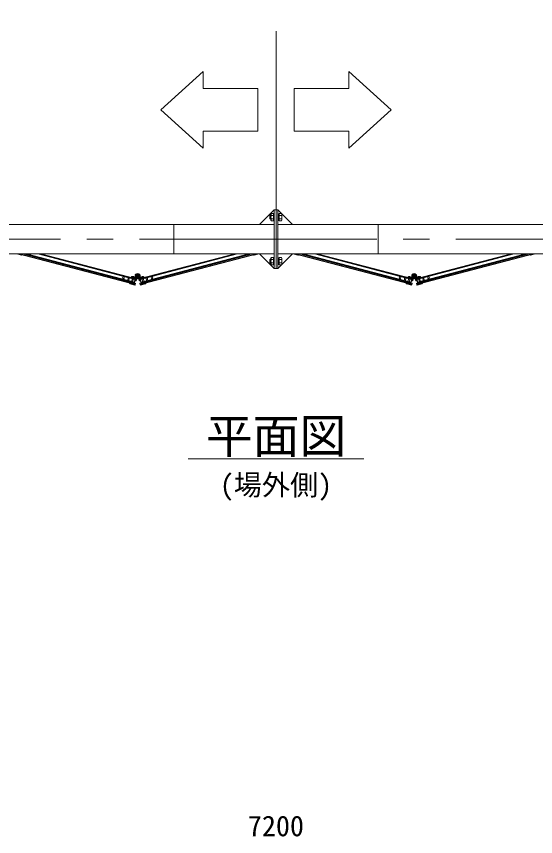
# Model space of a CAD drawing. Units: millimetres, scale not verified. Extents: x -10062 to 10062, y -16938 to 16938.
# Drawn here: x -4250 to -2475, y 11897 to 14698 of the extents above; entities that cross this region are included whole.
import ezdxf
from ezdxf.enums import TextEntityAlignment as Align

# ---------------------------------------------------------------- set-up
doc = ezdxf.new("R2010")
doc.units = ezdxf.units.MM
doc.header["$LTSCALE"] = 90
doc.linetypes.add('CHAIN2', pattern=[12, 9, -1, 1, -1])
doc.linetypes.add('DASHED1', pattern=[1.8, 1.2, -0.6])
for name, color, linetype, lineweight in [('0-6_ﾎﾞﾙﾄ類', 134, 'Continuous', 18), ('0-C_寸法', 134, 'Continuous', 18), ('1-6_通芯', 134, 'CHAIN2', 18), ('1-9_標準ﾊﾟﾈﾙ', 134, 'Continuous', 18), ('1-B_文字', 134, 'Continuous', 18), ('2-1_連結用梁36', 134, 'Continuous', 18)]:
    doc.layers.add(name, color=color, linetype=linetype, lineweight=lineweight)
doc.styles.add('ＭＳ ゴシック', font='')
doc.styles.get('ＭＳ ゴシック').set_extended_font_data('MS Gothic')

msp = doc.modelspace()

# ---------------------------------------------------------------- linework, layer by layer
at = {"layer": '0-6_ﾎﾞﾙﾄ類'}
for p, q in [((-3381.2, 14019.5), (-3383.2, 14017.5)), ((-3383.2, 14007.5), (-3383.2, 14017.5)), ((-3381.2, 14005.5), (-3383.2, 14007.5)), ((-3379.8, 14018.3), (-3382.4, 14018.3)), ((-3379.8, 14006.7), (-3382.4, 14006.7)), ((-3381.2, 14005.5), (-3381.2, 14019.5)), ((-3379.8, 14019.5), (-3381.2, 14019.5)), ((-3379.8, 14005.5), (-3381.2, 14005.5)), ((-3379.8, 14023), (-3378.18, 14024.63)), ((-3379.8, 14002), (-3379.8, 14023)), ((-3378.18, 14018.56), (-3370.8, 14018.56)), ((-3378.18, 14006.44), (-3370.8, 14006.44)), ((-3351.2, 14013.31), (-3354.2, 14012.5)), ((-3351.2, 14012.5), (-3354.2, 14011.69)), ((-3343.82, 14018.56), (-3351.2, 14018.56)), ((-3343.82, 14006.44), (-3351.2, 14006.44)), ((-3379.8, 14002), (-3378.18, 14000.37)), ((-3342.2, 14002), (-3343.82, 14000.37)), ((-3381.2, 13869.5), (-3383.2, 13867.5)), ((-3383.2, 13857.5), (-3383.2, 13867.5)), ((-3379.8, 13868.3), (-3382.4, 13868.3)), ((-3381.2, 13855.5), (-3381.2, 13869.5)), ((-3379.8, 13869.5), (-3381.2, 13869.5)), ((-3379.8, 13873), (-3378.18, 13874.62)), ((-3379.8, 13852), (-3379.8, 13873)), ((-3378.18, 13868.56), (-3370.8, 13868.56)), ((-3343.82, 13868.56), (-3351.2, 13868.56)), ((-3381.2, 13855.5), (-3383.2, 13857.5)), ((-3379.8, 13856.7), (-3382.4, 13856.7)), ((-3379.8, 13855.5), (-3381.2, 13855.5)), ((-3379.8, 13852), (-3378.18, 13850.38)), ((-3378.18, 13856.44), (-3370.8, 13856.44)), ((-3351.2, 13863.3), (-3354.2, 13862.5)), ((-3351.2, 13862.5), (-3354.2, 13861.69)), ((-3343.82, 13856.44), (-3351.2, 13856.44)), ((-3342.2, 13852), (-3343.82, 13850.38)), ((-3837.95, 13806.35), (-3840.84, 13811.35)), ((-3832.18, 13816.35), (-3829.29, 13811.35)), ((-3829.29, 13811.35), (-3832.18, 13806.35)), ((-2895.78, 13811.35), (-2892.89, 13816.35)), ((-2892.89, 13806.35), (-2895.78, 13811.35)), ((-2892.89, 13816.35), (-2887.11, 13816.35)), ((-2887.11, 13816.35), (-2884.23, 13811.35)), ((-2884.23, 13811.35), (-2887.11, 13806.35)), ((-3832.18, 13806.35), (-3837.95, 13806.35)), ((-2887.11, 13806.35), (-2892.89, 13806.35))]:
    msp.add_line(p, q, dxfattribs=at)
for points in [[(-3378.18, 14024.63), (-3370.8, 14024.63), (-3370.8, 14000.37), (-3378.18, 14000.37)], [(-3343.82, 14024.63), (-3351.2, 14024.63), (-3351.2, 14000.37), (-3343.82, 14000.37)], [(-3342.2, 14002), (-3342.2, 14023), (-3343.82, 14024.63)], [(-3378.18, 13874.62), (-3370.8, 13874.62), (-3370.8, 13850.38), (-3378.18, 13850.38)], [(-3343.82, 13874.62), (-3351.2, 13874.62), (-3351.2, 13850.38), (-3343.82, 13850.38)], [(-3342.2, 13852), (-3342.2, 13873), (-3343.82, 13874.62)], [(-3840.84, 13811.35), (-3837.95, 13816.35), (-3832.18, 13816.35)]]:
    msp.add_lwpolyline(points, dxfattribs=at)
for points in [[(-3370.8, 14001.5), (-3370.8, 14023.5), (-3368.5, 14023.5), (-3368.5, 14001.5)], [(-3354.2, 14023.5), (-3354.2, 14001.5), (-3356.5, 14001.5), (-3356.5, 14023.5)], [(-3354.2, 14023.85), (-3354.2, 14001.15), (-3351.2, 14001.15), (-3351.2, 14023.85)], [(-3370.8, 13851.5), (-3370.8, 13873.5), (-3368.5, 13873.5), (-3368.5, 13851.5)], [(-3354.2, 13873.5), (-3354.2, 13851.5), (-3356.5, 13851.5), (-3356.5, 13873.5)], [(-3354.2, 13873.85), (-3354.2, 13851.15), (-3351.2, 13851.15), (-3351.2, 13873.85)]]:
    msp.add_lwpolyline(points, close=True, dxfattribs=at)
for centre, radius in [((-3835.06, 13811.35), 4.9), ((-3835.06, 13811.35), 3), ((-3835.06, 13811.35), 2.46), ((-2890, 13811.35), 4.9), ((-2890, 13811.35), 3), ((-2890, 13811.35), 2.46)]:
    msp.add_circle(centre, radius, dxfattribs=at)
for centre, radius, start, end in [((-3367.67, 14012.5), 12.12, 150, 210), ((-3375.14, 14021.6), 4.28, 135, 225), ((-3375.14, 14003.41), 4.28, 135, 225), ((-3346.86, 14021.6), 4.28, 315, 45), ((-3354.33, 14012.5), 12.12, 330, 30), ((-3346.86, 14003.41), 4.28, 315, 45), ((-3367.67, 13862.5), 12.12, 150, 210), ((-3375.14, 13871.59), 4.28, 135, 225), ((-3346.86, 13871.59), 4.28, 315, 45), ((-3354.33, 13862.5), 12.12, 330, 30), ((-3375.14, 13853.4), 4.28, 135, 225), ((-3346.86, 13853.4), 4.28, 315, 45)]:
    msp.add_arc(centre, radius, start, end, dxfattribs=at)
at = {"layer": '1-6_通芯'}
for p, q in [((-3362.5, 13837.5), (-3362.5, 14698.24)), ((-7068.5, 13937.5), (1138.5, 13937.5))]:
    msp.add_line(p, q, dxfattribs=at)
at = {"layer": '1-9_標準ﾊﾟﾈﾙ'}
for p, q in [((-4249.69, 13887.4), (-4232.52, 13882.9)), ((-4244.14, 13887.5), (-4230.69, 13883.97)), ((-4239.41, 13887.5), (-3848.09, 13784.77)), ((-4219.72, 13887.5), (-4214.37, 13886.09)), ((-4217.65, 13885.41), (-4214.74, 13884.64)), ((-4215, 13887.5), (-3846.52, 13790.76)), ((-4214.37, 13886.09), (-4214.74, 13884.64)), ((-4176.01, 13887.5), (-3844, 13800.34)), ((-3494.12, 13887.5), (-3826.13, 13800.34)), ((-3455.14, 13887.5), (-3823.61, 13790.76)), ((-3430.72, 13887.5), (-3822.04, 13784.77)), ((-3450.4, 13887.5), (-3455.77, 13886.09)), ((-3455.77, 13886.09), (-3455.39, 13884.64)), ((-3452.48, 13885.41), (-3455.39, 13884.64)), ((-3425.99, 13887.5), (-3439.44, 13883.97)), ((-3420.44, 13887.4), (-3437.61, 13882.9)), ((-3304.62, 13887.4), (-3287.46, 13882.9)), ((-3299.08, 13887.5), (-3285.62, 13883.97)), ((-3294.35, 13887.5), (-2903.02, 13784.77)), ((-3274.66, 13887.5), (-3269.29, 13886.09)), ((-3272.58, 13885.41), (-3269.68, 13884.64)), ((-3269.93, 13887.5), (-2901.45, 13790.76)), ((-3269.29, 13886.09), (-3269.68, 13884.64)), ((-3230.95, 13887.5), (-2898.94, 13800.34)), ((-2549.05, 13887.5), (-2881.06, 13800.34)), ((-2510.06, 13887.5), (-2878.55, 13790.76)), ((-2485.65, 13887.5), (-2876.98, 13784.77)), ((-2505.34, 13887.5), (-2510.7, 13886.09)), ((-2510.7, 13886.09), (-2510.32, 13884.64)), ((-2507.42, 13885.41), (-2510.32, 13884.64)), ((-2480.92, 13887.5), (-2494.38, 13883.97)), ((-2475.38, 13887.4), (-2492.54, 13882.9)), ((-3867.88, 13807.85), (-3867.62, 13808.82)), ((-3867.01, 13809.17), (-3838.96, 13801.81)), ((-3842.03, 13818.15), (-3843.75, 13815.69)), ((-3843.62, 13815), (-3842.95, 13814.53)), ((-3843.57, 13811.35), (-3843.57, 13804.85)), ((-3843.57, 13811.35), (-3843.57, 13807.15)), ((-3840.62, 13817.78), (-3841.33, 13818.28)), ((-3803.12, 13809.17), (-3831.16, 13801.81)), ((-3826.57, 13811.35), (-3826.57, 13804.85)), ((-3826.57, 13811.35), (-3826.57, 13807.15)), ((-3802.26, 13807.85), (-3802.51, 13808.82)), ((-2922.81, 13807.85), (-2922.56, 13808.82)), ((-2921.95, 13809.17), (-2893.9, 13801.81)), ((-2896.96, 13818.15), (-2898.68, 13815.69)), ((-2898.56, 13815), (-2897.88, 13814.53)), ((-2898.5, 13811.35), (-2898.5, 13804.85)), ((-2898.5, 13811.35), (-2898.5, 13807.15)), ((-2895.56, 13817.78), (-2896.26, 13818.28)), ((-2858.05, 13809.17), (-2886.1, 13801.81)), ((-2881.5, 13811.35), (-2881.5, 13804.85)), ((-2881.5, 13811.35), (-2881.5, 13807.15)), ((-2857.18, 13807.85), (-2857.45, 13808.82)), ((-3875.84, 13797.22), (-3876.22, 13795.77)), ((-3873.31, 13795.01), (-3876.22, 13795.77)), ((-3846.82, 13789.6), (-3875.84, 13797.22)), ((-3843.69, 13801.5), (-3867.88, 13807.85)), ((-3863.65, 13792.46), (-3864, 13793.08)), ((-3847.2, 13788.15), (-3863.65, 13792.46)), ((-3848.39, 13783.61), (-3862.66, 13787.35)), ((-3844.42, 13781.01), (-3861.59, 13785.52)), ((-3847.2, 13788.15), (-3848.39, 13783.61)), ((-3843.69, 13801.5), (-3846.82, 13789.6)), ((-3842.23, 13787.42), (-3843.81, 13781.37)), ((-3843.19, 13787.67), (-3842.23, 13787.42)), ((-3842.06, 13806.53), (-3842.06, 13804.85)), ((-3841.16, 13795.41), (-3840.19, 13795.16)), ((-3838.61, 13801.19), (-3840.19, 13795.16)), ((-3831.52, 13801.19), (-3829.94, 13795.16)), ((-3828.97, 13795.41), (-3829.94, 13795.16)), ((-3828.07, 13806.53), (-3828.07, 13804.85)), ((-3826.94, 13787.67), (-3827.91, 13787.42)), ((-3827.91, 13787.42), (-3826.32, 13781.37)), ((-3826.44, 13801.5), (-3802.26, 13807.85)), ((-3826.44, 13801.5), (-3823.31, 13789.6)), ((-3825.71, 13781.01), (-3808.54, 13785.52)), ((-3825.27, 13807.49), (-3824.77, 13805.56)), ((-3823.31, 13789.6), (-3794.29, 13797.22)), ((-3822.93, 13788.15), (-3806.49, 13792.46)), ((-3822.93, 13788.15), (-3821.74, 13783.61)), ((-3821.74, 13783.61), (-3807.47, 13787.35)), ((-3806.49, 13792.46), (-3806.14, 13793.08)), ((-3796.81, 13795.01), (-3793.91, 13795.77)), ((-3794.29, 13797.22), (-3793.91, 13795.77)), ((-2930.77, 13797.22), (-2931.16, 13795.77)), ((-2928.25, 13795.01), (-2931.16, 13795.77)), ((-2901.75, 13789.6), (-2930.77, 13797.22)), ((-2898.63, 13801.5), (-2922.81, 13807.85)), ((-2918.57, 13792.46), (-2918.93, 13793.08)), ((-2902.13, 13788.15), (-2918.57, 13792.46)), ((-2903.33, 13783.61), (-2917.59, 13787.35)), ((-2899.36, 13781.01), (-2916.52, 13785.52)), ((-2902.13, 13788.15), (-2903.33, 13783.61)), ((-2898.63, 13801.5), (-2901.75, 13789.6)), ((-2897.16, 13787.42), (-2898.75, 13781.37)), ((-2898.13, 13787.67), (-2897.16, 13787.42)), ((-2897, 13806.53), (-2897, 13804.85)), ((-2896.09, 13795.41), (-2895.13, 13795.16)), ((-2893.55, 13801.19), (-2895.13, 13795.16)), ((-2886.46, 13801.19), (-2884.87, 13795.16)), ((-2883.91, 13795.41), (-2884.87, 13795.16)), ((-2883, 13806.53), (-2883, 13804.85)), ((-2881.87, 13787.67), (-2882.84, 13787.42)), ((-2882.84, 13787.42), (-2881.25, 13781.37)), ((-2881.37, 13801.5), (-2857.18, 13807.85)), ((-2881.37, 13801.5), (-2878.24, 13789.6)), ((-2880.64, 13781.01), (-2863.48, 13785.52)), ((-2880.21, 13807.49), (-2879.69, 13805.56)), ((-2878.24, 13789.6), (-2849.23, 13797.22)), ((-2877.87, 13788.15), (-2861.42, 13792.46)), ((-2877.87, 13788.15), (-2876.67, 13783.61)), ((-2876.67, 13783.61), (-2862.41, 13787.35)), ((-2861.42, 13792.46), (-2861.06, 13793.08)), ((-2851.75, 13795.01), (-2848.85, 13795.77)), ((-2849.23, 13797.22), (-2848.85, 13795.77))]:
    msp.add_line(p, q, dxfattribs=at)
at = {"layer": '1-9_標準ﾊﾟﾈﾙ', "linetype": 'DASHED1'}
for p, q in [((-4220.1, 13887.5), (-4220.32, 13886.62)), ((-3450.03, 13887.5), (-3449.81, 13886.62)), ((-3275.03, 13887.5), (-3275.26, 13886.62)), ((-2504.97, 13887.5), (-2504.74, 13886.62)), ((-3870.13, 13795.72), (-3870.39, 13794.75)), ((-3867, 13807.62), (-3870.13, 13795.72)), ((-3866.07, 13794.65), (-3866.32, 13793.69)), ((-3862.94, 13806.55), (-3866.07, 13794.65)), ((-3853.47, 13804.07), (-3856.59, 13792.17)), ((-3853.09, 13805.51), (-3853.47, 13804.07)), ((-3849.4, 13802.99), (-3852.53, 13791.1)), ((-3849.02, 13804.44), (-3849.4, 13802.99)), ((-3821.11, 13804.44), (-3820.72, 13802.99)), ((-3820.72, 13802.99), (-3817.6, 13791.1)), ((-3817.04, 13805.51), (-3816.67, 13804.07)), ((-3816.67, 13804.07), (-3813.54, 13792.17)), ((-3807.19, 13806.55), (-3804.07, 13794.65)), ((-3804.07, 13794.65), (-3803.81, 13793.69)), ((-3803.12, 13807.62), (-3800, 13795.72)), ((-3800, 13795.72), (-3799.75, 13794.75)), ((-2925.06, 13795.72), (-2925.32, 13794.75)), ((-2921.94, 13807.62), (-2925.06, 13795.72)), ((-2921, 13794.65), (-2921.26, 13793.69)), ((-2917.88, 13806.55), (-2921, 13794.65)), ((-2908.4, 13804.07), (-2911.53, 13792.17)), ((-2908.02, 13805.51), (-2908.4, 13804.07)), ((-2904.34, 13802.99), (-2907.46, 13791.1)), ((-2903.96, 13804.44), (-2904.34, 13802.99)), ((-2876.04, 13804.44), (-2875.66, 13802.99)), ((-2875.66, 13802.99), (-2872.54, 13791.1)), ((-2871.98, 13805.51), (-2871.6, 13804.07)), ((-2871.6, 13804.07), (-2868.48, 13792.17)), ((-2862.13, 13806.55), (-2858.99, 13794.65)), ((-2858.99, 13794.65), (-2858.74, 13793.69)), ((-2858.06, 13807.62), (-2854.93, 13795.72)), ((-2854.93, 13795.72), (-2854.68, 13794.75))]:
    msp.add_line(p, q, dxfattribs=at)
at = {"layer": '1-9_標準ﾊﾟﾈﾙ'}
for points in [[(-4244.14, 13887.5), (-3848.39, 13783.61), (-3843.4, 13802.66), (-4166.56, 13887.5)], [(-4239.41, 13887.5), (-3848.09, 13784.77), (-3847.33, 13787.67), (-4227.61, 13887.5)], [(-4217.65, 13885.41), (-4218, 13886.01), (-4223.66, 13887.5)], [(-4219.72, 13887.5), (-3846.82, 13789.6), (-3843.69, 13801.5), (-4171.28, 13887.5)], [(-3425.99, 13887.5), (-3821.74, 13783.61), (-3826.74, 13802.66), (-3503.57, 13887.5)], [(-3450.4, 13887.5), (-3823.31, 13789.6), (-3826.44, 13801.5), (-3498.85, 13887.5)], [(-3430.72, 13887.5), (-3822.04, 13784.77), (-3822.8, 13787.67), (-3442.53, 13887.5)], [(-3452.48, 13885.41), (-3452.13, 13886.01), (-3446.47, 13887.5)], [(-3299.08, 13887.5), (-2903.33, 13783.61), (-2898.32, 13802.66), (-3221.5, 13887.5)], [(-3294.35, 13887.5), (-2903.02, 13784.77), (-2902.27, 13787.67), (-3282.53, 13887.5)], [(-3272.58, 13885.41), (-3272.94, 13886.01), (-3278.6, 13887.5)], [(-3274.66, 13887.5), (-2901.75, 13789.6), (-2898.63, 13801.5), (-3226.22, 13887.5)], [(-2480.92, 13887.5), (-2876.67, 13783.61), (-2881.67, 13802.66), (-2558.5, 13887.5)], [(-2505.34, 13887.5), (-2878.24, 13789.6), (-2881.37, 13801.5), (-2553.78, 13887.5)], [(-2485.65, 13887.5), (-2876.98, 13784.77), (-2877.74, 13787.67), (-2497.46, 13887.5)], [(-2507.42, 13885.41), (-2507.06, 13886.01), (-2501.41, 13887.5)], [(-3842.24, 13806.8), (-3855.5, 13810.28), (-3856, 13808.35), (-3839.24, 13803.95)], [(-3827.88, 13806.8), (-3814.63, 13810.28), (-3814.12, 13808.35), (-3830.89, 13803.95)], [(-2897.18, 13806.8), (-2910.44, 13810.28), (-2910.94, 13808.35), (-2894.17, 13803.95)], [(-2882.82, 13806.8), (-2869.57, 13810.28), (-2869.06, 13808.35), (-2885.82, 13803.95)], [(-3873.31, 13795.01), (-3872.71, 13795.36), (-3864, 13793.08)], [(-3843.19, 13787.67), (-3844.52, 13782.59), (-3847.43, 13783.35), (-3842.73, 13801.25), (-3839.83, 13800.48), (-3841.16, 13795.41)], [(-3826.94, 13787.67), (-3825.6, 13782.59), (-3822.7, 13783.35), (-3827.4, 13801.25), (-3830.3, 13800.48), (-3828.97, 13795.41)], [(-3796.81, 13795.01), (-3797.42, 13795.36), (-3806.14, 13793.08)], [(-2928.25, 13795.01), (-2927.64, 13795.36), (-2918.93, 13793.08)], [(-2898.13, 13787.67), (-2899.46, 13782.59), (-2902.36, 13783.35), (-2897.67, 13801.25), (-2894.76, 13800.48), (-2896.09, 13795.41)], [(-2881.87, 13787.67), (-2880.54, 13782.59), (-2877.64, 13783.35), (-2882.34, 13801.25), (-2885.24, 13800.48), (-2883.91, 13795.41)], [(-2851.75, 13795.01), (-2852.36, 13795.36), (-2861.06, 13793.08)]]:
    msp.add_lwpolyline(points, dxfattribs=at)
for points in [[(-3840.53, 13804.29), (-3856, 13808.35), (-3856.52, 13806.41), (-3841.04, 13802.35)], [(-3814.12, 13808.35), (-3829.6, 13804.29), (-3829.09, 13802.35), (-3813.61, 13806.41)], [(-2895.47, 13804.29), (-2910.94, 13808.35), (-2911.45, 13806.41), (-2895.98, 13802.35)], [(-2869.06, 13808.35), (-2884.54, 13804.29), (-2884.02, 13802.35), (-2868.55, 13806.41)]]:
    msp.add_lwpolyline(points, close=True, dxfattribs=at)
for centre, radius in [((-3883.95, 13805.7), 3), ((-3835.06, 13811.35), 8.5), ((-3835.06, 13811.35), 8), ((-3786.18, 13805.7), 3), ((-2938.88, 13805.7), 3), ((-2890, 13811.35), 8.5), ((-2890, 13811.35), 8), ((-2841.12, 13805.7), 3)]:
    msp.add_circle(centre, radius, dxfattribs=at)
for centre, radius, start, end in [((-4232.14, 13884.34), 1.5, 255.29018, 345.29018), ((-4220.45, 13894.41), 8.5, 234.396, 283.363), ((-4203.14, 13889.5), 3, 221.858, 318.142), ((-3467, 13889.5), 3, 221.858, 318.142), ((-3449.68, 13894.41), 8.5, 256.637, 305.604), ((-3437.99, 13884.34), 1.5, 194.70982, 284.70982), ((-3420.57, 13887.89), 0.504, 284.70982, 308.92004), ((-3304.49, 13887.89), 0.504, 231.07996, 255.29018), ((-3287.07, 13884.34), 1.5, 255.29018, 345.29018), ((-3275.39, 13894.41), 8.5, 234.396, 283.363), ((-3258.06, 13889.5), 3, 221.858, 318.142), ((-2521.93, 13889.5), 3, 221.858, 318.142), ((-2504.61, 13894.41), 8.5, 256.637, 305.604), ((-2492.93, 13884.34), 1.5, 194.70982, 284.70982), ((-3867.14, 13808.69), 0.504, 75.29018, 165.29018), ((-3851.95, 13801.6), 8.5, 47.218, 103.363), ((-3843.33, 13815.41), 0.504, 145, 235), ((-3841.61, 13817.87), 0.504, 55, 145), ((-3818.19, 13801.6), 8.5, 76.637, 132.782), ((-3802.99, 13808.69), 0.504, 14.70982, 104.70982), ((-2922.08, 13808.69), 0.504, 75.29018, 165.29018), ((-2906.87, 13801.6), 8.5, 47.218, 103.363), ((-2898.27, 13815.41), 0.504, 145, 235), ((-2896.55, 13817.87), 0.504, 55, 145), ((-2873.12, 13801.6), 8.5, 76.637, 132.782), ((-2857.92, 13808.69), 0.504, 14.70982, 104.70982), ((-3866.45, 13801.47), 8.5, 227.218, 283.363), ((-3861.21, 13786.97), 1.5, 165.29018, 255.29018), ((-3844.3, 13781.49), 0.504, 255.29018, 345.29018), ((-3839.09, 13801.32), 0.504, 345.29018, 75.29018), ((-3831.04, 13801.32), 0.504, 104.70982, 194.70982), ((-3825.84, 13781.49), 0.504, 194.70982, 284.70982), ((-3808.93, 13786.97), 1.5, 284.70982, 14.70982), ((-3803.69, 13801.47), 8.5, 256.637, 312.782), ((-2921.38, 13801.47), 8.5, 227.218, 283.363), ((-2916.14, 13786.97), 1.5, 165.29018, 255.29018), ((-2899.23, 13781.49), 0.504, 255.29018, 345.29018), ((-2894.02, 13801.32), 0.504, 345.29018, 75.29018), ((-2885.98, 13801.32), 0.504, 104.70982, 194.70982), ((-2880.77, 13781.49), 0.504, 194.70982, 284.70982), ((-2863.85, 13786.97), 1.5, 284.70982, 14.70982), ((-2858.62, 13801.47), 8.5, 256.637, 312.782)]:
    msp.add_arc(centre, radius, start, end, dxfattribs=at)
at = {"layer": '1-B_文字'}
msp.add_line((-3662.5, 13187.5), (-3062.5, 13187.5), dxfattribs=at)
for points in [[(-3755.66, 14378.97), (-3611.25, 14509.74), (-3611.25, 14451.84), (-3424.61, 14451.84), (-3424.61, 14305.82), (-3611.25, 14305.82), (-3611.25, 14247.93)], [(-2969.33, 14378.97), (-3113.75, 14509.74), (-3113.75, 14451.84), (-3300.39, 14451.84), (-3300.39, 14305.82), (-3113.75, 14305.82), (-3113.75, 14247.93)]]:
    msp.add_lwpolyline(points, close=True, dxfattribs=at)
at = {"layer": '2-1_連結用梁36'}
for p, q in [((-3711.45, 13887.5), (-3711.45, 13987.5)), ((-3013.55, 13887.5), (-3013.55, 13987.5))]:
    msp.add_line(p, q, dxfattribs=at)
for points in [[(-3368.5, 13987.5), (-3418.5, 13987.5), (-3368.5, 14037.5)], [(-3368.5, 13837.5), (-3368.5, 14037.5), (-3362.5, 14037.5), (-3362.5, 13837.5)], [(-3356.5, 13837.5), (-3356.5, 14037.5), (-3362.5, 14037.5), (-3362.5, 13837.5)], [(-3356.5, 13987.5), (-3306.5, 13987.5), (-3356.5, 14037.5)], [(-3368.5, 13887.5), (-7062.5, 13887.5), (-7062.5, 13987.5), (-3368.5, 13987.5)], [(-3356.5, 13887.5), (337.5, 13887.5), (337.5, 13987.5), (-3356.5, 13987.5)], [(-3368.5, 13887.5), (-3418.5, 13887.5), (-3368.5, 13837.5)], [(-3356.5, 13887.5), (-3306.5, 13887.5), (-3356.5, 13837.5)]]:
    msp.add_lwpolyline(points, close=True, dxfattribs=at)

# ---------------------------------------------------------------- texts
at = {"layer": '0-C_寸法', "style": 'ＭＳ ゴシック'}
msp.add_text('7200', height=70.38, dxfattribs=at).set_placement((-3458.5, 11877.4), align=Align.BOTTOM_LEFT)
at = {"layer": '1-B_文字', "style": 'ＭＳ ゴシック'}
for s, height, p in [('平面図', 117.3, (-3602.5, 13171.5)), ('(場外側)', 70.38, (-3554.5, 13041.9))]:
    msp.add_text(s, height=height, dxfattribs=at).set_placement(p, align=Align.BOTTOM_LEFT)

doc.saveas('drawing.dxf')
